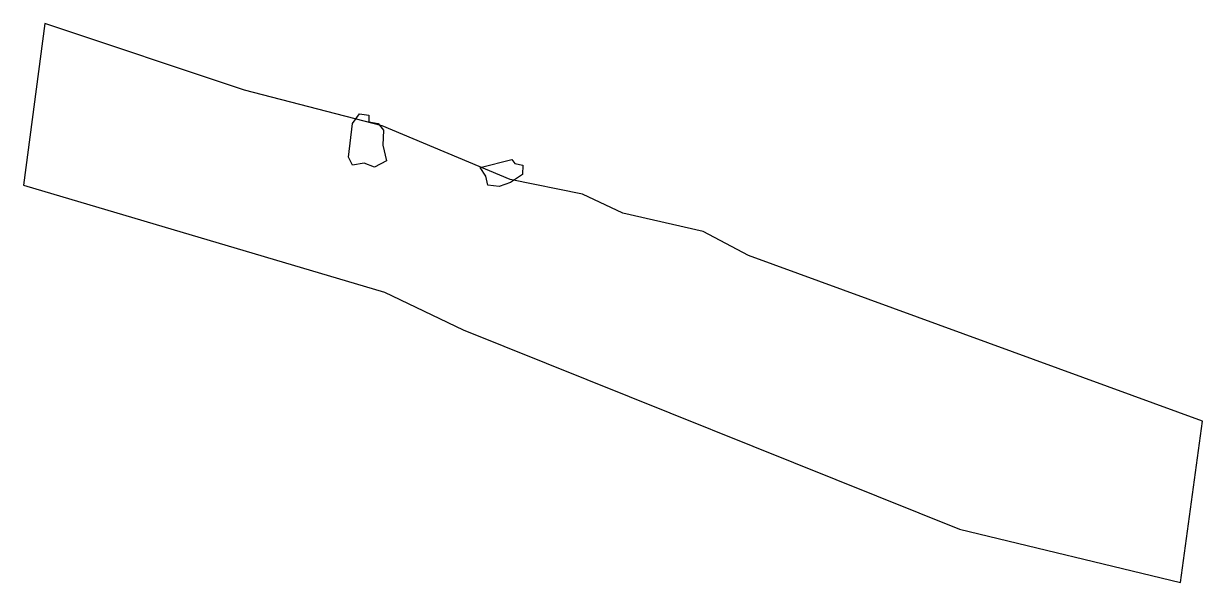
# Model space of a CAD drawing. Header units: metres. Extents: x 5.34 to 8.91, y -20.39 to -18.7.
import ezdxf

# ---------------------------------------------------------------- set-up
doc = ezdxf.new("R2010")
doc.units = ezdxf.units.M
doc.header["$LTSCALE"] = 25
doc.header["$MEASUREMENT"] = 0
doc.linetypes.add('STRICHPUNKTX2', pattern=[2, 1, -0.5, 0, -0.5])
doc.layers.add('GRABUNGSGRENZE', color=3, linetype='STRICHPUNKTX2')
doc.layers.add('STEINE', color=4, linetype='CONTINUOUS')

msp = doc.modelspace()

# ---------------------------------------------------------------- linework, layer by layer
at = {"layer": 'GRABUNGSGRENZE', "flags": 128}
msp.add_lwpolyline([(5.4077, -18.6953), (5.3435, -19.1845), (6.436, -19.5081), (6.6741, -19.6221), (8.1758, -20.2249), (8.845, -20.3861), (8.9113, -19.8979), (7.537, -19.3971), (7.4, -19.3246), (7.1567, -19.2693), (7.0349, -19.2113), (6.8165, -19.1675), (6.429, -19.0044), (6.0117, -18.8966), (5.4077, -18.6953)], dxfattribs=at)
at = {"layer": 'STEINE'}
for points in [[(6.3392, -18.9972), (6.3605, -18.9684), (6.388, -18.9728), (6.3888, -18.9927), (6.4163, -18.9976), (6.4329, -19.0182), (6.4303, -19.0636), (6.4415, -19.1101), (6.4056, -19.1301), (6.3741, -19.1175), (6.3388, -19.1233), (6.3268, -19.0997), (6.3392, -18.9972)], [(6.7255, -19.1312), (6.8207, -19.1068), (6.8303, -19.1186), (6.8547, -19.1235), (6.8534, -19.1521), (6.8169, -19.1766), (6.7826, -19.1885), (6.7484, -19.1845), (6.7426, -19.1574), (6.7255, -19.1312)]]:
    msp.add_lwpolyline(points, dxfattribs=at)

doc.saveas('drawing.dxf')
